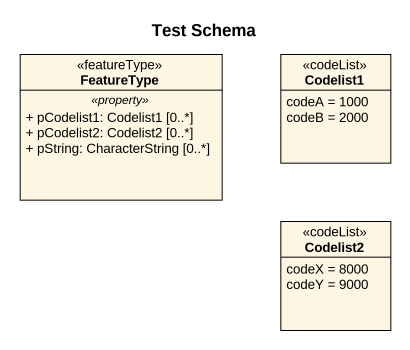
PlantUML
@startuml
title Test Schema
hide circle
hide empty members
skinparam classAttributeIconSize 0
class FeatureType <<featureType>> {
  .. <<property>> ..
  + pCodelist1: Codelist1 [0..*]
  + pCodelist2: Codelist2 [0..*]
  + pString: CharacterString [0..*]
}
class Codelist1 <<codeList>> {
  codeA = 1000
  codeB = 2000
}
class Codelist2 <<codeList>> {
  codeX = 8000
  codeY = 9000
}
@enduml
